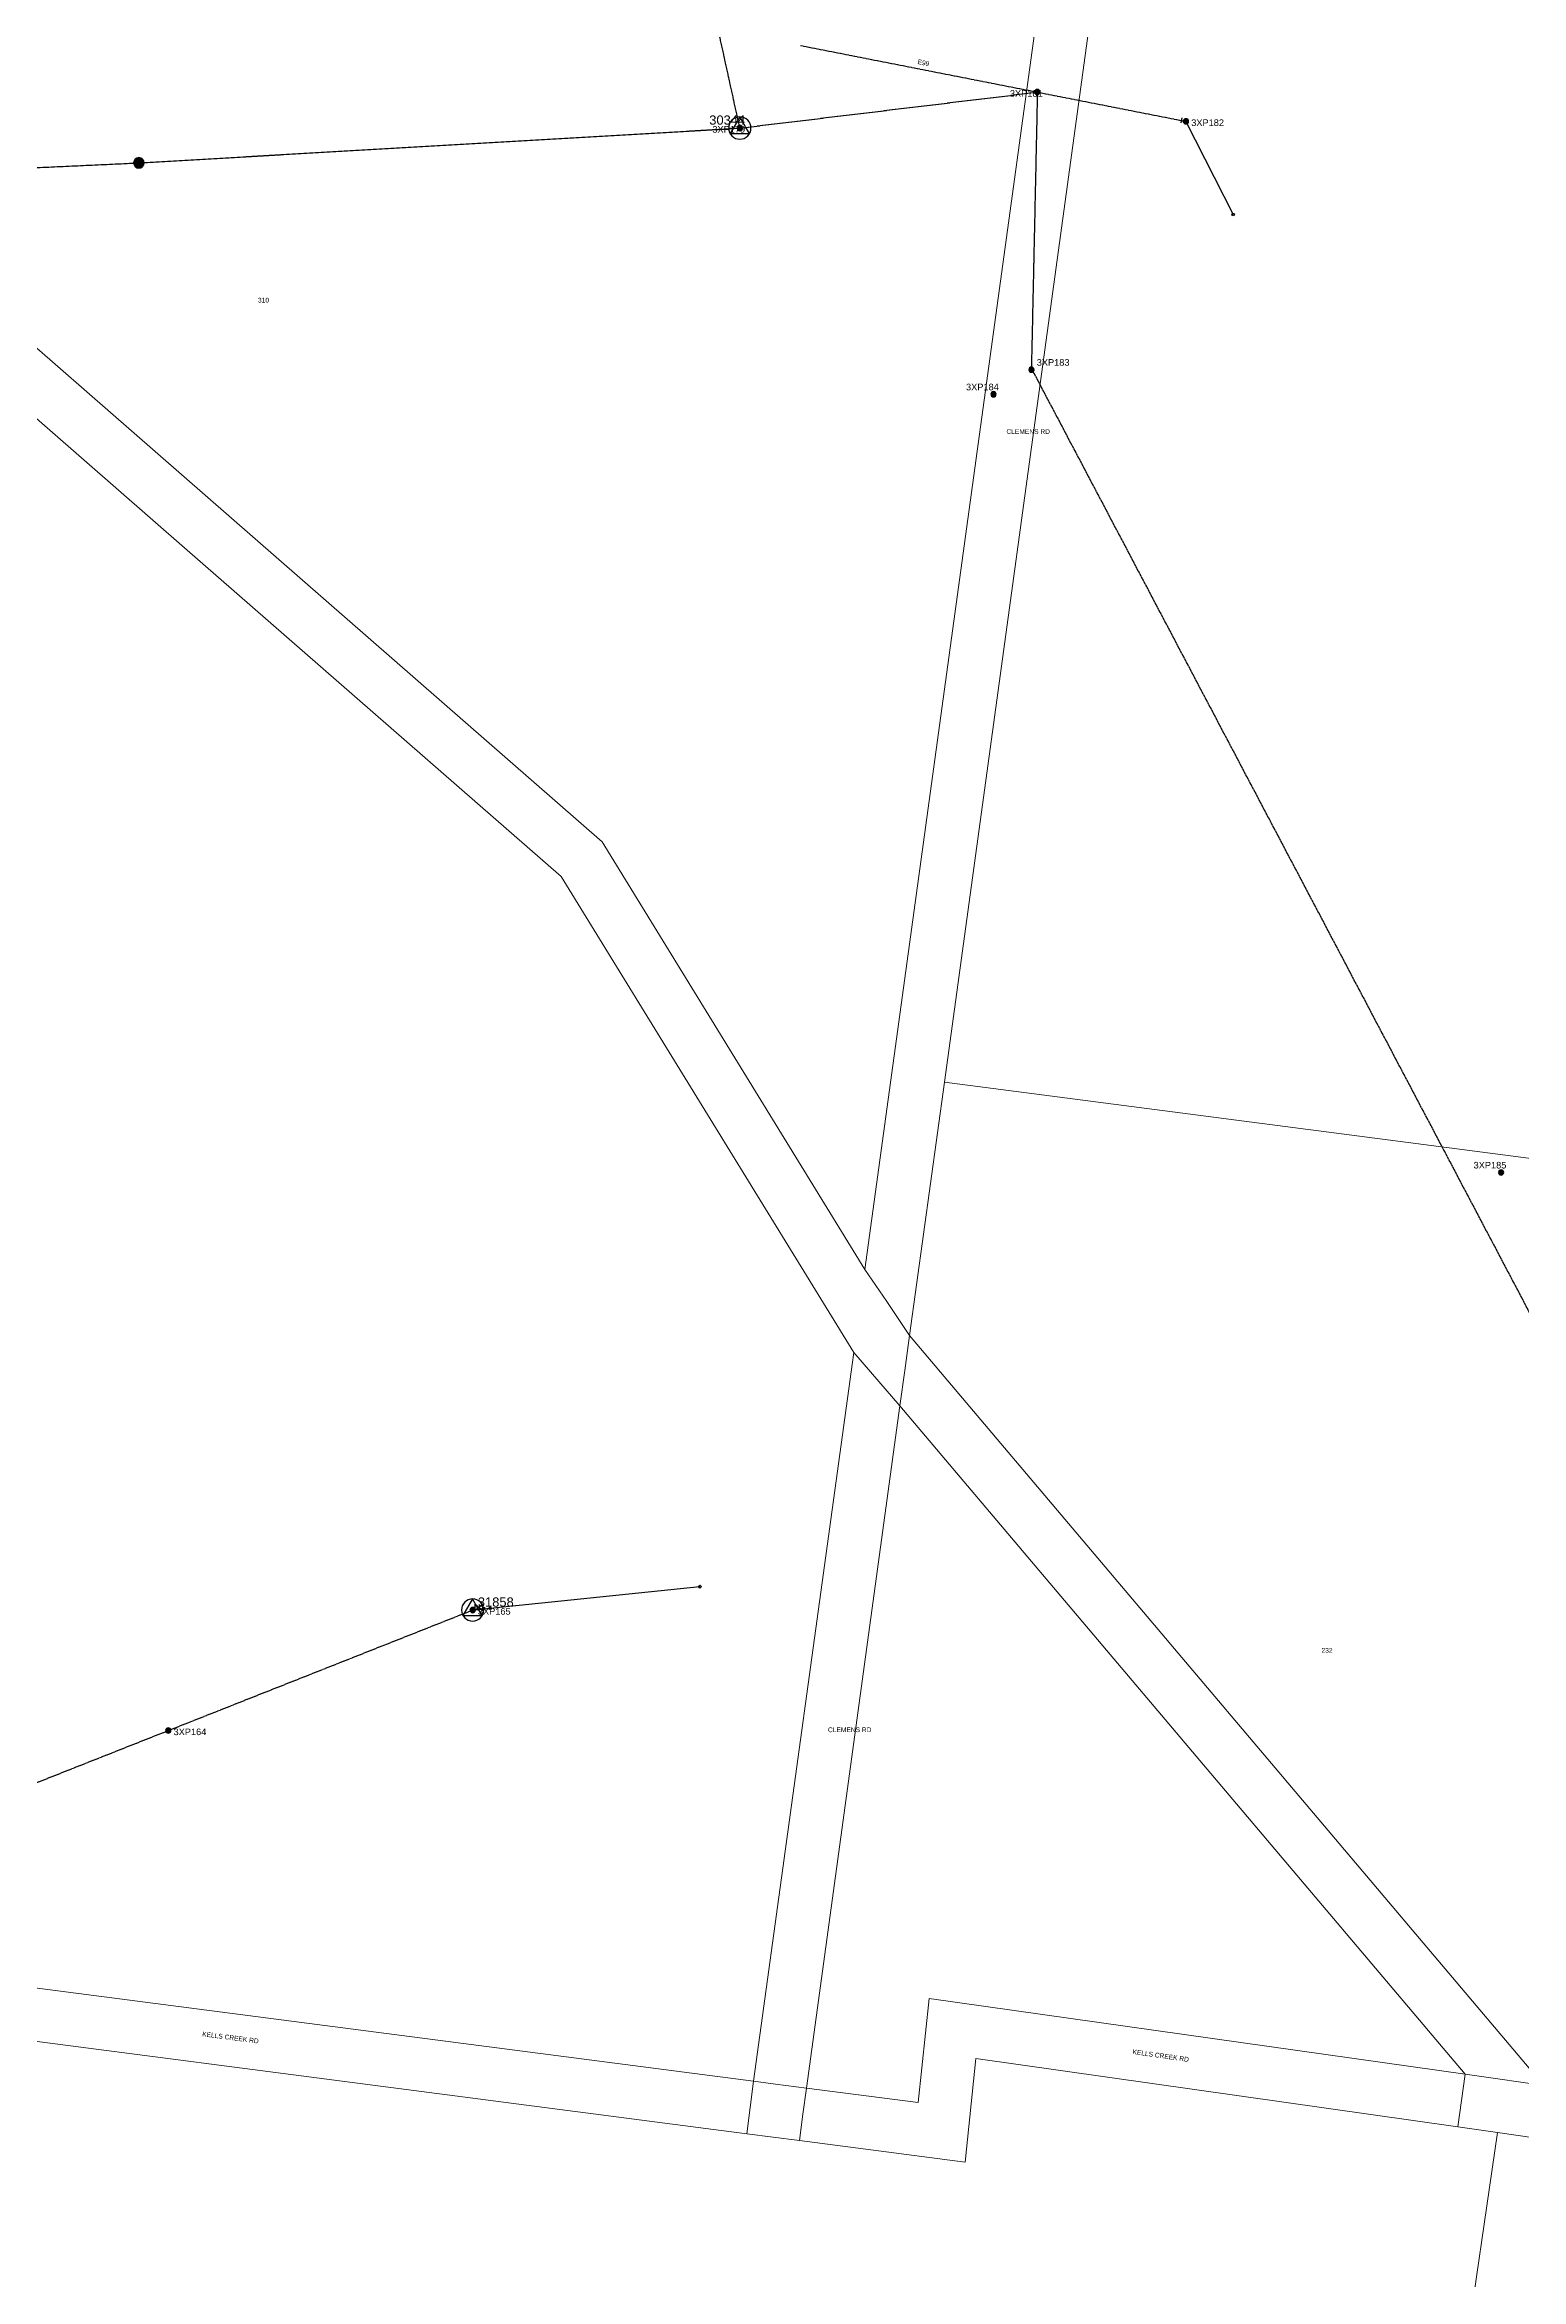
# Model space of a CAD drawing. Header units: metres. Extents: x 257881 to 262822, y 6187520 to 6191911.
# Drawn here: x 260147 to 260707, y 6188930 to 6189777 of the extents above; entities that cross this region are included whole.
import ezdxf
from ezdxf.enums import TextEntityAlignment as Align

# ---------------------------------------------------------------- set-up
doc = ezdxf.new("R2010")
doc.units = ezdxf.units.M
doc.linetypes.add('Cable Exist OH', pattern=[1, 1, 0])
doc.layers.get('0').update_dxf_attribs({"color": 6})
doc.layers.add('Cadastre Land Parcels_SP_EXT', color=8, linetype='Continuous', lineweight=5)
doc.layers.add('Cadastre Roads_SP_EXT', color=8, linetype='Continuous', lineweight=5)
for name, color, linetype in [('Equip_LV_EXT', 7, 'Continuous'), ('Mains_HV_EXT', 7, 'Continuous'), ('Mains_HV_MOD', 3, 'Continuous'), ('Mains_LV_EXT', 7, 'Continuous'), ('OH_Details_SP_MISC', 7, 'Continuous'), ('Services_SP_EXT', 7, 'Continuous'), ('Sub_SP_TR_HV_LV_EXT', 7, 'Continuous'), ('Sub_SP_TR_HV_LV_MOD', 3, 'Continuous'), ('SupportsOH_SP_TR_HV_LV_SL_EXT', 7, 'Continuous'), ('SupportsOH_SP_TR_HV_LV_SL_MOD', 3, 'Continuous')]:
    doc.layers.add(name, color=color, linetype=linetype)
doc.styles.add('POLE_LABEL', font='arial.ttf')
doc.styles.get("Standard").update_dxf_attribs({"font": 'arial.ttf'})

# ---------------------------------------------------------------- blocks, each defined once
blk = doc.blocks.new('SUB_POLE_EXT')
blk.add_wipeout([(0, 4.22), (0.42, 4.2), (0.83, 4.14), (1.21, 4.05), (1.62, 3.9), (1.99, 3.72), (2.35, 3.51), (2.68, 3.26), (2.99, 2.99), (3.28, 2.66), (3.52, 2.34), (3.76, 1.92), (3.9, 1.62), (4.04, 1.23), (4.18, 0.63), (4.22, 0), (4.18, -0.61), (4.06, -1.15), (3.9, -1.62), (3.58, -2.24), (3.22, -2.73), (2.97, -3.01), (2.68, -3.26), (2.36, -3.5), (2, -3.72), (1.64, -3.89), (1.25, -4.03), (0.82, -4.14), (0.42, -4.2), (0, -4.22), (-0.41, -4.2), (-0.8, -4.15), (-1.21, -4.05), (-1.62, -3.9), (-1.99, -3.73), (-2.35, -3.51), (-2.68, -3.26), (-2.96, -3.02), (-3.23, -2.72), (-3.51, -2.35), (-3.71, -2.01), (-3.91, -1.6), (-4.05, -1.21), (-4.16, -0.76), (-4.22, -0.14), (-4.21, 0.39), (-4.14, 0.83), (-4.03, 1.27), (-3.9, 1.63), (-3.71, 2.02), (-3.5, 2.37), (-3.28, 2.67), (-2.99, 2.99), (-2.68, 3.27), (-2.33, 3.52), (-1.98, 3.73), (-1.63, 3.9), (-1.2, 4.05), (-0.78, 4.15), (-0.4, 4.21)])
blk.add_line((2.16, 0.48), (2.16, 0.48, 0))
blk.add_lwpolyline([(-4.22, 0, 1), (4.22, 0, 1)], format="xyb", close=True)
blk.add_lwpolyline([(2.14, 0.52), (0, 4.22), (-3.66, -2.11), (3.66, -2.11)], close=True)
for tag, height, flags, p in [('STREET_CODE', 0.2, 9, (1.5, 0)), ('ASSET_NUM', 3.5, 8, (2, 2)), ('CONSTRUCTED_VOLTAGE', 0.2, 9, (1.5, -0.2)), ('OPERATING_VOLTAGE', 0.2, 9, (1.5, -0.6)), ('OPERATED_BY', 0.2, 9, (1.5, -0.8)), ('ORIENTATION', 0.2, 9, (1.5, -1.2)), ('OWNED_BY', 0.2, 9, (1.5, -1.4)), ('SECONDARY_VOLTAGE', 0.2, 9, (1.5, -1.6)), ('STATE', 0.2, 9, (1.5, -1.8)), ('SUBSTATION_TYPE', 0.2, 9, (1.5, -2)), ('STREETNAME', 0.2, 9, (1.5, -2.8)), ('SUBURB', 0.2, 9, (1.5, -3)), ('Z', 0.2, 1, (1.5, -3.4)), ('NO_PHASES', 0.2, 9, (1.5, -0.4)), ('MAINTAINED_BY', 0.2, 9, (1.5, -1)), ('USAGE', 0.2, 9, (1.5, -2.2)), ('LEGEND', 0.2, 9, (1.5, -2.4)), ('LOCATION', 0.2, 9, (1.5, -2.6)), ('NOTES', 0.2, 9, (1.5, -3.2))]:
    blk.add_attdef(tag, text='', height=height, dxfattribs=dict(flags=flags)).set_placement(p, align=Align.MIDDLE_LEFT)
blk = doc.blocks.new('LV_OH_LINKS_DISTFUSE_EXT')
for p, q in [((0, 0), (0.96, 0)), ((3.84, 0), (4.8, 0))]:
    blk.add_line(p, q)
blk.add_lwpolyline([(3.84, -1.2), (3.84, 1.2), (0.96, -1.2), (0.96, 1.2)], close=True)
at = {"flags": 9}
for tag, p in [('ACTUAL_STATUS', (0, 0)), ('CONSTRUCTED_VOLTAGE', (0, -0.2)), ('OPERATING_VOLTAGE', (0, -0.6)), ('ORIENTATION', (0, -0.8)), ('OWNED_BY', (0, -1)), ('STATE', (0, -1.2)), ('SWITCH_TYPE', (0, -1.4)), ('NO_PHASES', (0, -0.4)), ('USAGE', (0, -1.6)), ('NOTES', (0, -1.8))]:
    blk.add_attdef(tag, text='', height=0.2, dxfattribs=at).set_placement(p, align=Align.MIDDLE_LEFT)
at = {"flags": 1}
blk.add_attdef('Z', (0, 0), '', height=0.2, dxfattribs=at)
blk = doc.blocks.new('CCP_EXT')
blk.add_wipeout([(0, 0.57), (0.57, 0), (0, -0.57), (-0.57, 0)])
blk.add_lwpolyline([(-0.57, 0), (0, 0.57), (0.57, 0), (0, -0.57), (-0.57, 0)])
at = {"flags": 1}
blk.add_attdef('Z', (0, 0), '', height=0.2, dxfattribs=at)
at = {"flags": 9}
for tag, p in [('CCP_TYPE', (0, 0)), ('CONSTRUCTED_VOLTAGE', (0, -0.2)), ('OPERATING_VOLTAGE', (0, -0.6)), ('ORIENTATION', (0, -0.8)), ('OWNED_BY', (0, -1)), ('STATE', (0, -1.8)), ('NO_PHASES', (0, -0.4)), ('USAGE', (0, -1.2)), ('LEGEND', (0, -1.4)), ('LIFE_SUPPORT', (0, -1.6)), ('NOTES', (0, -2))]:
    blk.add_attdef(tag, text='', height=0.2, dxfattribs=at).set_placement(p, align=Align.MIDDLE_LEFT)
blk = doc.blocks.new('POLE_EXT')
blk.add_hatch(color=256).paths.add_polyline_path([(-1, 0, 1), (1, 0, 1)])
blk.add_lwpolyline([(-1, 0, 1), (1, 0, 1)], format="xyb", close=True)
for tag, height, flags, p in [('pNumber', 2.5, 8, (-17.84, 2.07)), ('OWNED_BY', 0.2, 9, (1.35, -0.4)), ('SPECIAL_USE', 0.2, 9, (1.35, -0.8)), ('STATE', 0.2, 9, (1.35, -1)), ('cLV', 0.2, 9, (1.35, -1.4)), ('hDepth', 0.2, 9, (1.35, -1.6)), ('hDia', 0.2, 9, (1.35, -1.8)), ('cHV', 0.2, 9, (1.35, -2)), ('cLinedev', 0.2, 9, (1.35, -3.4)), ('pExisting', 0.2, 9, (1.35, -3.8)), ('PARENT', 0.2, 9, (1.35, -0.6)), ('USAGE', 0.2, 9, (1.35, -1.2)), ('LBRACKET', 0.2, 9, (1.35, -2.2)), ('LExisting', 0.2, 9, (1.35, -2.4)), ('LANTNUMBER', 0.2, 9, (1.35, -2.6)), ('LOther', 0.2, 9, (1.35, -2.8)), ('LRemove', 0.2, 9, (1.35, -3)), ('LEGEND', 0.2, 9, (1.35, -3.2)), ('LOCATION', 0.2, 9, (1.35, -3.6)), ('PFNUMBER', 0.2, 9, (1.35, -4)), ('NEWPFNUMBER', 0.2, 9, (1.35, -4.2)), ('pFooting', 0.2, 9, (1.35, -4.4)), ('pNew', 0.2, 9, (1.35, -4.6)), ('pRelocate', 0.2, 9, (1.35, -5)), ('pRemove', 0.2, 9, (1.35, -5.2)), ('pReplace', 0.2, 9, (1.35, -5.4)), ('pStay', 0.2, 9, (1.35, -5.6)), ('pType', 0.2, 9, (1.35, -5.8)), ('cspan', 0.2, 9, (1.35, -6)), ('STREETNAME', 0.2, 9, (1.35, -6.2)), ('SUBURB', 0.2, 9, (1.35, -6.4)), ('OPERATED_BY', 0.2, 9, (1.36, -7.01)), ('NOTES', 0.2, 9, (1.35, -6.6)), ('MAINTAINED_BY', 0.2, 9, (1.36, -6.81))]:
    blk.add_attdef(tag, text='', height=height, dxfattribs=dict(flags=flags)).set_placement(p, align=Align.MIDDLE_LEFT)
at = {"style": 'POLE_LABEL'}
for tag, height, flags, p in [('STRUCTURE_PLANT_NUMBER', 0.2, 9, (1.35, 0.03)), ('ASSET_NUM', 2.5, 8, (2, 2)), ('STREET_CODE', 0.2, 9, (1.35, -0.2))]:
    blk.add_attdef(tag, text='', height=height, dxfattribs=dict(at, flags=flags)).set_placement(p, align=Align.MIDDLE_LEFT)
at = {"flags": 1}
blk.add_attdef('Z', (1.35, -7.33), '', height=0.2, dxfattribs=at)
blk = doc.blocks.new('End Shackle_EXT')
blk.add_wipeout([(0, 0.25), (1.81, 0.25), (1.82, -0.25), (0, -0.25)])
blk.add_line((1.81, -1), (1.81, 1))
at = {"flags": 1}
blk.add_attdef('Z', (0, 0), '', height=0.2, dxfattribs=at)
at = {"flags": 9}
for tag, p in [('CONNECTOR_TYPE', (0, 0)), ('CONSTRUCTED_VOLTAGE', (0, -0.2)), ('OPERATING_VOLTAGE', (0, -0.6)), ('ORIENTATION', (0, -0.8)), ('OWNED_BY', (0, -1)), ('STATE', (0, -1.2)), ('NO_PHASES', (0, -0.4)), ('USAGE', (0, -1.4)), ('NOTES', (0, -1.6))]:
    blk.add_attdef(tag, text='', height=0.2, dxfattribs=at).set_placement(p, align=Align.MIDDLE_LEFT)
blk = doc.blocks.new('CONNECTOR_NODE_EXT')
h = blk.add_hatch(color=256)
edge = h.paths.add_edge_path()
edge.add_arc((0, 0), 0.5, 0, 360)
blk.add_circle((0, 0), 0.5)
at = {"flags": 1}
blk.add_attdef('Z', (0, 0), '', height=0.2, dxfattribs=at)
at = {"flags": 9}
for tag, p in [('CONNECTOR_TYPE', (0, 0)), ('CONSTRUCTED_VOLTAGE', (0, -0.2)), ('OPERATING_VOLTAGE', (0, -0.6)), ('ORIENTATION', (0, -0.8)), ('SUBTYPE', (0, -1)), ('NO_PHASES', (0, -0.4)), ('USAGE', (0, -1.2)), ('NOTES', (0, -1.4))]:
    blk.add_attdef(tag, text='', height=0.2, dxfattribs=at).set_placement(p, align=Align.MIDDLE_LEFT)

msp = doc.modelspace()

# ---------------------------------------------------------------- linework, layer by layer
at = {"layer": 'Cadastre Land Parcels_SP_EXT', "linetype": 'Continuous'}
for points in [[(260970.63, 6190333.17), (260814.29, 6190356.16), (260797.4, 6190222.08), (260589.65, 6190247.16), (260587.71, 6190247.44), (260587.73, 6190196.71), (260586, 6190188.9), (260575.76, 6190143.35), (260522.27, 6190083.81), (260518.61, 6190079.72), (260480.57, 6190066.75), (260462.44, 6190034.87), (260457.51, 6190026.2), (260455.61, 6189971.53), (260474.83, 6189928.96), (260517.2, 6189854.57), (260545.74, 6189804.47), (260545.2, 6189800.57), (260488.03, 6189383.62), (260854.02, 6189335.98), (261227.85, 6189287.3), (261362.5, 6190275.54), (260970.63, 6190333.17)], [(260854.02, 6189335.98), (260488.03, 6189383.62), (260474.86, 6189287.6), (260715.28, 6189003.3), (260807.98, 6188990.14), (260854.02, 6189335.98)], [(260471.13, 6189260.87), (260435.74, 6189002.32), (260478.11, 6188996.86), (260482.24, 6189036.27), (260685.37, 6189007.52), (260471.13, 6189260.87)], [(259977.62, 6189041.58), (259861.41, 6189056.68), (259848.05, 6188954.11), (259835.15, 6188854.87), (259637.81, 6188880.52), (259570.51, 6188334.1), (260373.69, 6188228.72), (260416.37, 6188554.27), (260436.21, 6188551.78), (260393.54, 6188226.12), (260583.58, 6188201.15), (260697.71, 6188985.42), (260682.57, 6188987.58), (260499.94, 6189013.52), (260495.89, 6188974.23), (260433.13, 6188982.39), (260413.19, 6188984.98), (259997.55, 6189038.99), (259977.62, 6189041.58)], [(260796.6, 6188173.22), (260908.13, 6188955.64), (260712.49, 6188983.36), (260697.71, 6188985.42), (260583.58, 6188201.15), (260796.6, 6188173.22)]]:
    msp.add_lwpolyline(points, close=True, dxfattribs=at)
at = {"layer": 'Cadastre Roads_SP_EXT', "linetype": 'Continuous'}
msp.add_lwpolyline([(260523.1, 6189787.57), (260457.93, 6189312.59), (260466.18, 6189300.42), (260474.86, 6189287.6), (260488.03, 6189383.62), (260488.03, 6189383.62), (260545.2, 6189800.57)], dxfattribs=at)
for points in [[(260715.28, 6189003.3), (260474.86, 6189287.6), (260473.01, 6189274.32), (260471.13, 6189260.87), (260685.37, 6189007.52), (260697.76, 6189005.77), (260715.28, 6189003.3)], [(260471.13, 6189260.87), (260463.12, 6189270.19), (260453.68, 6189281.17), (260415.71, 6189004.92), (260424.01, 6189003.84), (260435.74, 6189002.32), (260471.13, 6189260.87)], [(260415.71, 6189004.92), (260000.17, 6189058.93), (259998.87, 6189049.01), (259997.55, 6189038.99), (260413.19, 6188984.98), (260414.46, 6188995), (260415.71, 6189004.92)], [(260685.37, 6189007.52), (260482.24, 6189036.27), (260478.11, 6188996.86), (260435.74, 6189002.32), (260434.44, 6188992.41), (260433.13, 6188982.39), (260495.89, 6188974.23), (260499.94, 6189013.52), (260682.57, 6188987.58), (260683.98, 6188997.61), (260685.37, 6189007.52)]]:
    msp.add_lwpolyline(points, close=True, dxfattribs=at)

# ---------------------------------------------------------------- block references
at = {"layer": 'Sub_SP_TR_HV_LV_EXT'}
ref = msp.add_blockref('SUB_POLE_EXT', (260309.21, 6189183.5), dxfattribs=at)
ref.add_attrib('ASSET_NUM', '31858', dxfattribs={"layer": '0', "height": 3.5}).set_placement((260311.21, 6189183.75), align=Align.BOTTOM_LEFT)
at = {"layer": 'Sub_SP_TR_HV_LV_MOD'}
ref = msp.add_blockref('SUB_POLE_EXT', (260410.51, 6189745.27), dxfattribs=at)
ref.add_attrib('ASSET_NUM', '30344', dxfattribs={"layer": '0', "height": 3.5}).set_placement((260412.51, 6189745.52), align=Align.BOTTOM_RIGHT)
at = {"layer": 'SupportsOH_SP_TR_HV_LV_SL_EXT'}
ref = msp.add_blockref('POLE_EXT', (260523.27, 6189758.91), dxfattribs=at)
ref.add_attrib('ASSET_NUM', '3XP181', dxfattribs={"layer": '0', "height": 2.5, "style": 'POLE_LABEL'}).set_placement((260525.27, 6189759.66), align=Align.TOP_RIGHT)
ref = msp.add_blockref('POLE_EXT', (260521.02, 6189653.69), dxfattribs=at)
ref.add_attrib('ASSET_NUM', '3XP183', dxfattribs={"layer": '0', "height": 2.5, "style": 'POLE_LABEL'}).set_placement((260523.02, 6189654.44), align=Align.BOTTOM_LEFT)
ref = msp.add_blockref('POLE_EXT', (260506.65, 6189644.37), dxfattribs=at)
ref.add_attrib('ASSET_NUM', '3XP184', dxfattribs={"layer": '0', "height": 2.5, "style": 'POLE_LABEL'}).set_placement((260508.65, 6189645.12), align=Align.BOTTOM_RIGHT)
ref = msp.add_blockref('POLE_EXT', (260699.03, 6189349.39), dxfattribs=at)
ref.add_attrib('ASSET_NUM', '3XP185', dxfattribs={"layer": '0', "height": 2.5, "style": 'POLE_LABEL'}).set_placement((260701.03, 6189350.14), align=Align.BOTTOM_RIGHT)
ref = msp.add_blockref('POLE_EXT', (260193.88, 6189137.84), dxfattribs=at)
ref.add_attrib('ASSET_NUM', '3XP164', dxfattribs={"layer": '0', "height": 2.5, "style": 'POLE_LABEL'}).set_placement((260195.88, 6189138.59), align=Align.TOP_LEFT)
at = {"layer": 'SupportsOH_SP_TR_HV_LV_SL_MOD', "xscale": 2, "yscale": 2}
msp.add_blockref('POLE_EXT', (260182.73, 6189732.08), dxfattribs=at)

# ---------------------------------------------------------------- texts
at = {"layer": 'Cadastre Land Parcels_SP_EXT'}
for s, p in [('310', (260227.86, 6189679.14)), ('232', (260630.97, 6189167.33))]:
    msp.add_text(s, height=1.8, dxfattribs=at).set_placement(p)
at = {"layer": 'Cadastre Roads_SP_EXT'}
for p in [(260511.55, 6189629.31), (260443.9, 6189137.22)]:
    msp.add_text('CLEMENS RD', height=1.8, dxfattribs=at).set_placement(p)
for rotation, p in [(352.5961, (260206.66, 6189021.97)), (351.93157, (260559.25, 6189015.23))]:
    msp.add_text('KELLS CREEK RD', height=1.8, rotation=rotation, dxfattribs=at).set_placement(p)
at = {"layer": 'Mains_LV_EXT'}
msp.add_text('E99', height=1.8, rotation=347.72506, dxfattribs=at).set_placement((260477.74, 6189769.62))

# ---------------------------------------------------------------- next in the draw order: linework, layer by layer
at = {"layer": 'Cadastre Land Parcels_SP_EXT', "linetype": 'Continuous'}
for points in [[(260523.1, 6189787.57), (260422.69, 6189812.35), (260347.56, 6189836.2), (260381.46, 6189952.36), (260372.64, 6189953.85), (260407.82, 6190244.67), (260390.61, 6190246.51), (259882.41, 6190300.66), (259876.32, 6190244), (259858.51, 6190078.59), (260135.05, 6190047.31), (260110.79, 6189856.99), (260091.73, 6189707.42), (260097, 6189702.79), (260217.81, 6189597.39), (260358.36, 6189474.75), (260457.93, 6189312.59), (260523.1, 6189787.57)], [(260453.68, 6189281.17), (260342.78, 6189461.58), (260200.03, 6189586.2), (260083.78, 6189687.68), (260064.59, 6189543.39), (260000.17, 6189058.93), (260415.71, 6189004.92), (260453.68, 6189281.17)]]:
    msp.add_lwpolyline(points, close=True, dxfattribs=at)
at = {"layer": 'Mains_HV_EXT', "linetype": 'Cable Exist OH'}
msp.add_lwpolyline([(259804.37, 6189068.13), (259965.08, 6189047.26), (260309.21, 6189183.5)], dxfattribs=at)
at = {"layer": 'Mains_HV_MOD', "color": 7, "linetype": 'Cable Exist OH'}
msp.add_lwpolyline([(259763.03, 6189709.94), (259963.97, 6189721.99), (260182.73, 6189732.08), (260410.51, 6189745.27), (260523.27, 6189758.91)], dxfattribs=at)
at = {"layer": 'Mains_LV_EXT', "linetype": 'Cable Exist OH'}
for points in [[(260410.51, 6189745.27), (260394.81, 6189816.79)], [(260309.21, 6189183.5), (260315.83, 6189184.18)]]:
    msp.add_lwpolyline(points, dxfattribs=at)
at = {"layer": 'OH_Details_SP_MISC', "color": 7, "linetype": 'Continuous', "flags": 128}
msp.add_lwpolyline([(259596.73, 6189642.93), (259674.77, 6189674.77), (259763.03, 6189709.94), (259963.97, 6189721.99), (260182.73, 6189732.08), (260410.51, 6189745.27)], dxfattribs=at)

# ---------------------------------------------------------------- next in the draw order: block references
at = {"layer": 'Equip_LV_EXT'}
for name, p in [('LV_OH_LINKS_DISTFUSE_EXT', (260309.21, 6189184.5)), ('CONNECTOR_NODE_EXT', (260315.83, 6189184.18))]:
    msp.add_blockref(name, p, dxfattribs=at)
at = {"layer": 'Services_SP_EXT', "rotation": 295.7602539415456}
msp.add_blockref('CCP_EXT', (260597.52, 6189712.48), dxfattribs=at)
at = {"layer": 'SupportsOH_SP_TR_HV_LV_SL_EXT'}
ref = msp.add_blockref('POLE_EXT', (260309.21, 6189183.5), dxfattribs=at)
ref.add_attrib('ASSET_NUM', '3XP165', dxfattribs={"layer": '0', "height": 2.5, "style": 'POLE_LABEL'}).set_placement((260311.21, 6189184.25), align=Align.TOP_LEFT)
at = {"layer": 'SupportsOH_SP_TR_HV_LV_SL_MOD'}
ref = msp.add_blockref('POLE_EXT', (260410.51, 6189745.27), dxfattribs=at)
ref.add_attrib('ASSET_NUM', '3XP179', dxfattribs={"layer": '0', "height": 2.5, "style": 'POLE_LABEL'}).set_placement((260412.51, 6189746.02), align=Align.TOP_RIGHT)

# ---------------------------------------------------------------- next in the draw order: linework, layer by layer
at = {"layer": 'Services_SP_EXT'}
msp.add_lwpolyline([(260579.58, 6189747.82), (260597.52, 6189712.48)], dxfattribs=at)

# ---------------------------------------------------------------- next in the draw order: block references
msp.add_blockref('CCP_EXT', (260395.4, 6189192.43), dxfattribs=at)

# ---------------------------------------------------------------- next in the draw order: linework, layer by layer
msp.add_lwpolyline([(260315.83, 6189184.18), (260395.4, 6189192.43)], dxfattribs=at)

# ---------------------------------------------------------------- next in the draw order: block references
at = {"layer": 'Mains_LV_EXT', "rotation": 167.797511230194}
msp.add_blockref('End Shackle_EXT', (260579.58, 6189747.82), dxfattribs=at)

# ---------------------------------------------------------------- next in the draw order: linework, layer by layer
at = {"layer": 'Mains_HV_EXT', "linetype": 'Cable Exist OH'}
msp.add_lwpolyline([(260433.54, 6189776.58), (260523.27, 6189758.91), (260521, 6189654.14), (260828.96, 6189070.29)], dxfattribs=at)
at = {"layer": 'Mains_LV_EXT', "linetype": 'Cable Exist OH'}
msp.add_lwpolyline([(260410.51, 6189745.27), (260523.27, 6189758.91), (260579.58, 6189747.82)], dxfattribs=at)

# ---------------------------------------------------------------- next in the draw order: block references
at = {"layer": 'SupportsOH_SP_TR_HV_LV_SL_EXT'}
ref = msp.add_blockref('POLE_EXT', (260579.58, 6189747.82), dxfattribs=at)
ref.add_attrib('ASSET_NUM', '3XP182', dxfattribs={"layer": '0', "height": 2.5, "style": 'POLE_LABEL'}).set_placement((260581.58, 6189748.57), align=Align.TOP_LEFT)

doc.saveas('drawing.dxf')
